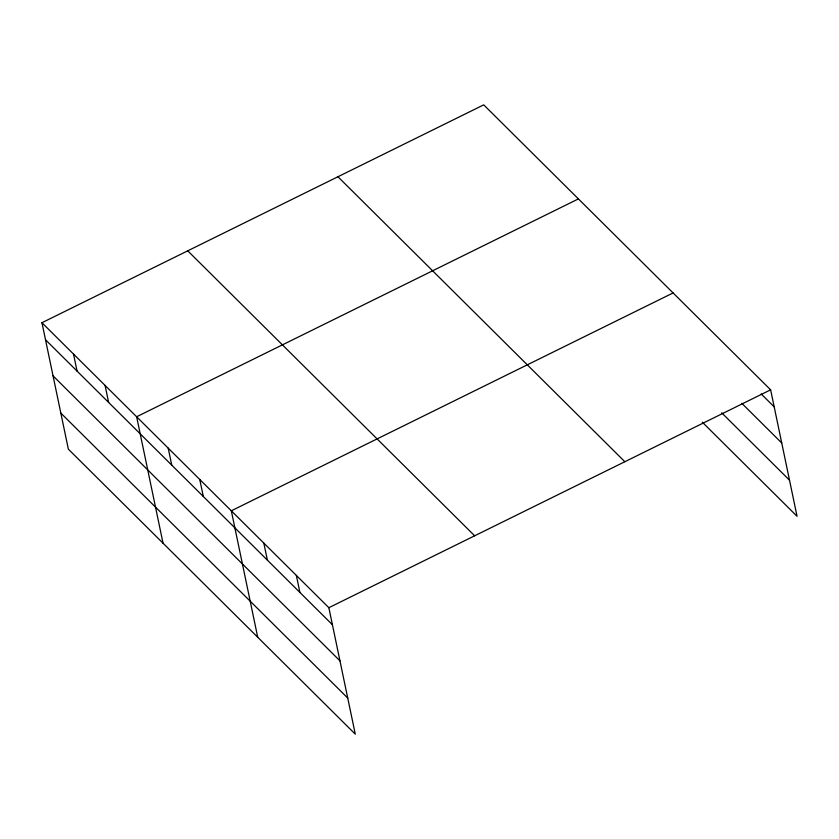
<?xml version="1.0" encoding="UTF-8"?>
<svg xmlns="http://www.w3.org/2000/svg" width="839" height="839" viewBox="0 0 839 839"><rect width="100%" height="100%" fill="white"/><g stroke="black" fill="none" stroke-linecap="round" stroke-linejoin="round"><path stroke-width="1.26" d="M41.95 322.721L328.857 607.698L355.275 734.146L68.368 449.169L41.95 322.721L483.725 104.854L770.632 389.831L797.05 516.279L702.285 422.153M578.407 198.895L136.631 416.763L163.049 543.211M673.088 292.937L231.312 510.804L257.73 637.252M328.857 607.698L770.632 389.831M761.183 393.952L774.198 406.873M741.791 403.297L781.738 442.982M721.687 412.809L789.509 480.181M337.939 176.746L624.845 461.723M187.737 250.819L474.643 535.796M45.516 339.764L332.422 624.74M53.056 375.872L339.963 660.849M60.828 413.071L347.734 698.048M296.345 575.397L299.901 592.439M263.824 543.106L267.389 560.148M199.755 479.457L203.311 496.499M168.188 448.11L171.754 465.152M105.074 385.416L108.63 402.458M73.507 354.068L77.073 371.111"/></g></svg>
